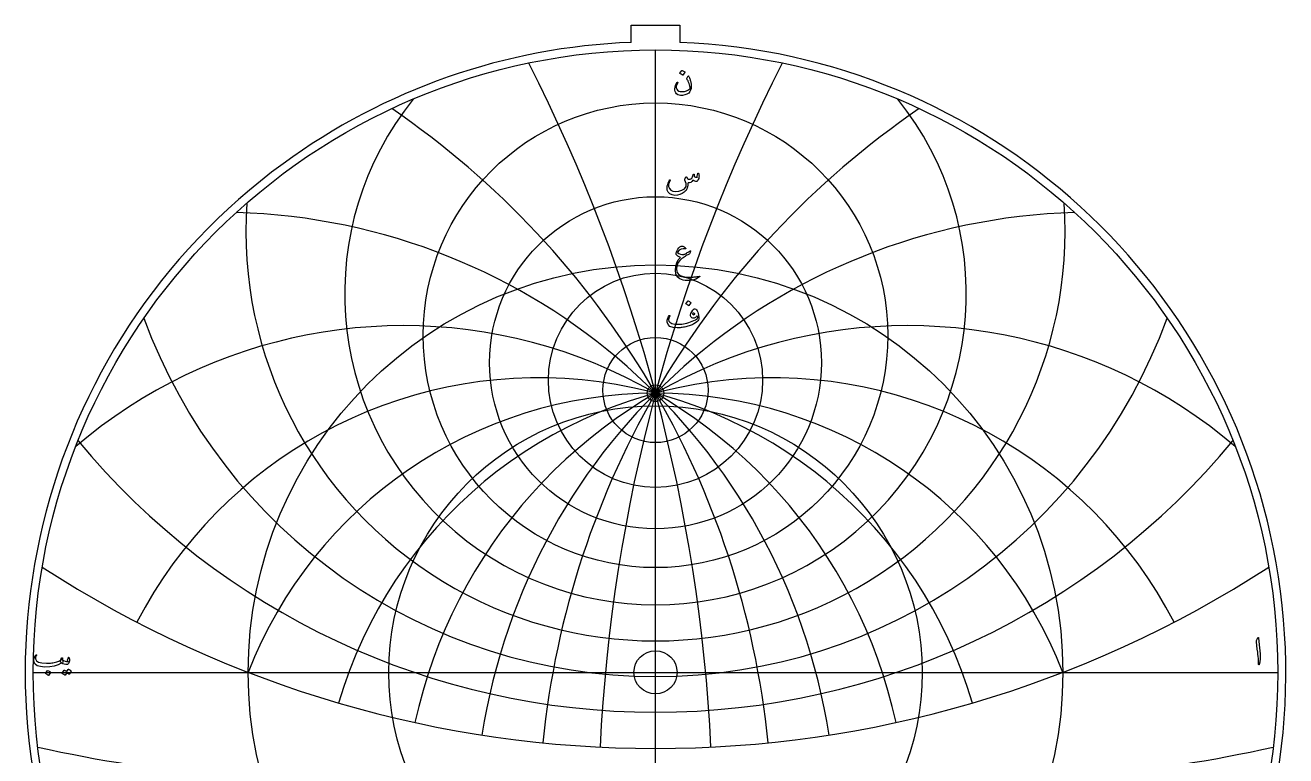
# Model space of a CAD drawing. Header units: millimetres. Extents: x -40.9 to 40.8, y -40.9 to 41.9.
# Drawn here: x -40.9 to 40.8, y -5.4 to 41.9 of the extents above; entities that cross this region are included whole.
import ezdxf

# ---------------------------------------------------------------- set-up
doc = ezdxf.new("R2010")
doc.units = ezdxf.units.MM
for name, color, linetype in [('CUT_INNER', 6, 'Continuous'), ('CUT_OUTER', 1, 'Continuous'), ('ENGRAVE', 7, 'Continuous'), ('ENGRAVE_FINE', 8, 'Continuous'), ('TEXT', 5, 'Continuous')]:
    doc.layers.add(name, color=color, linetype=linetype)

msp = doc.modelspace()

# ---------------------------------------------------------------- linework, layer by layer
at = {"layer": 'CUT_INNER'}
msp.add_circle((0, 0), 1.4, dxfattribs=at)
at = {"layer": 'CUT_OUTER'}
for points in [[(-1.575, 41.93), (1.575, 41.93), (1.575, 40.8195)], [(-1.575, 40.8195), (-1.575, 41.93)]]:
    msp.add_lwpolyline(points, dxfattribs=at)
for centre, radius, start, end in [((-0.0002, -0.0001), 40.85, 126.210603, 87.790069), ((-0.0008, 0.0016), 40.8482, 92.208545, 126.211308)]:
    msp.add_arc(centre, radius, start, end, dxfattribs=at)
at = {"layer": 'ENGRAVE'}
for points in [[(0, -40.325), (0, 40.325)], [(-40.325, 0), (40.325, 0)]]:
    msp.add_lwpolyline(points, dxfattribs=at)
for centre, radius in [((0, 0), 40.325), ((0, 21.8391), 15.0535), ((0, 20.0597), 10.7555), ((0, 0), 26.3963), ((0, 18.9237), 6.9405), ((0, 18.2894), 3.4057), ((0, 18.0852), 0.54), ((0, 0), 17.2788)]:
    msp.add_circle(centre, radius, dxfattribs=at)
for centre, radius, start, end in [((0, 24.5206), 20.1428, 141.189692, 38.810308), ((0, 28.5867), 26.5479, 176.066547, 3.933453), ((0, 35.0098), 35.2785, 199.982756, 340.017244), ((0, -10.2208), 28.306, 21.166667, 158.833333), ((0, -10.2208), 28.306, 21.166667, 158.833333), ((0, 46.0334), 48.6139, 219.655565, 320.344435), ((0, 68.1714), 73.1034, 237.065579, 302.934421), ((-21.1417, 78.902), 85.8444, 257.28669, 273.505899), ((21.1417, 78.902), 85.8444, 266.494101, 282.71331)]:
    msp.add_arc(centre, radius, start, end, dxfattribs=at)
at = {"layer": 'ENGRAVE_FINE'}
for centre, radius, start, end in [((-105.6395, -10.2208), 109.366, 2.818208, 27.028421), ((-105.6395, -10.2208), 109.366, 2.818208, 27.028421), ((105.6395, -10.2208), 109.366, 152.971579, 177.181792), ((105.6395, -10.2208), 109.366, 152.971579, 177.181792), ((-49.0274, -10.2208), 56.612, 5.732201, 55.659267), ((-49.0274, -10.2208), 56.612, 5.732201, 55.659267), ((49.0274, -10.2208), 56.612, 124.340733, 174.267799), ((49.0274, -10.2208), 56.612, 124.340733, 174.267799), ((-28.306, -10.2208), 40.0307, 8.850971, 88.379555), ((-28.306, -10.2208), 40.0307, 8.850971, 88.379555), ((28.306, -10.2208), 40.0307, 91.620445, 171.149029), ((28.306, -10.2208), 40.0307, 91.620445, 171.149029), ((-16.3425, -10.2208), 32.685, 12.313872, 130.522961), ((-16.3425, -10.2208), 32.685, 12.313872, 130.522961), ((16.3425, -10.2208), 32.685, 49.477039, 167.686128), ((16.3425, -10.2208), 32.685, 49.477039, 167.686128), ((-7.5846, -10.2208), 29.3045, 16.317831, 152.629647), ((-7.5846, -10.2208), 29.3045, 16.317831, 152.629647), ((7.5846, -10.2208), 29.3045, 27.370353, 163.682169), ((7.5846, -10.2208), 29.3045, 27.370353, 163.682169)]:
    msp.add_arc(centre, radius, start, end, dxfattribs=at)
at = {"layer": 'TEXT'}
for points in [[(2.1461, 38.6379), (2.1661, 38.5975), (2.1856, 38.5553), (2.2044, 38.5113), (2.2227, 38.4655), (2.2401, 38.4176), (2.2562, 38.3673), (2.2712, 38.3146), (2.285, 38.2595), (2.2968, 38.2046), (2.3059, 38.1502), (2.3124, 38.0962), (2.3161, 38.0427), (2.3172, 37.9895), (2.3155, 37.9364), (2.3112, 37.8835), (2.3041, 37.8308), (2.2925, 37.7754), (2.2766, 37.7242), (2.2565, 37.6772), (2.2323, 37.6344), (2.1498, 37.5369), (2.0413, 37.4625), (1.9067, 37.4112), (1.7461, 37.3829), (1.6299, 37.38), (1.5281, 37.3954), (1.4407, 37.4291), (1.3676, 37.4811), (1.3127, 37.5478), (1.2748, 37.626), (1.254, 37.7155), (1.2503, 37.8164), (1.2639, 37.9233), (1.2928, 38.026), (1.3369, 38.1245), (1.3964, 38.2188), (1.4058, 38.2296), (1.4149, 38.2355), (1.4238, 38.2367), (1.4323, 38.2331), (1.4402, 38.2257), (1.4425, 38.2152), (1.439, 38.2017), (1.4299, 38.1852), (1.3706, 38.0665), (1.3413, 37.9595), (1.3419, 37.8641), (1.3724, 37.7805), (1.4283, 37.7134), (1.5072, 37.6655), (1.6091, 37.6368), (1.7341, 37.6272), (1.8851, 37.642), (2.0197, 37.6817), (2.1378, 37.7462), (2.2395, 37.8356), (2.2416, 37.8387), (2.2431, 37.8433), (2.244, 37.8495), (2.2443, 37.8571), (2.2408, 37.9171), (2.2281, 37.987), (2.2061, 38.0668), (2.1748, 38.1565), (2.1571, 38.2016), (2.1401, 38.2436), (2.1236, 38.2825), (2.1077, 38.3182), (2.0923, 38.3506), (2.0772, 38.3796), (2.0624, 38.4051), (2.0479, 38.4272), (2.041, 38.4387), (2.0371, 38.4493), (2.0362, 38.459), (2.0383, 38.4679), (2.1101, 38.6451), (2.1169, 38.6554), (2.1251, 38.6577), (2.1348, 38.6519), (2.1461, 38.6379)], [(1.703, 38.9972), (1.706, 39.0002), (1.7101, 39.002), (1.7155, 39.0026), (1.7221, 39.002), (1.7687, 38.9831), (1.8125, 38.9601), (1.8537, 38.9328), (1.8922, 38.9014), (1.8959, 38.8966), (1.8976, 38.8918), (1.8971, 38.887), (1.8946, 38.8822), (1.782, 38.7002), (1.7778, 38.6959), (1.7724, 38.6948), (1.7658, 38.6971), (1.758, 38.7026), (1.7513, 38.7074), (1.7407, 38.7146), (1.7262, 38.7242), (1.7077, 38.7361), (1.6851, 38.7505), (1.6581, 38.7673), (1.6265, 38.7864), (1.5904, 38.808), (1.5856, 38.8116), (1.5832, 38.8152), (1.5832, 38.8188), (1.5856, 38.8224)], [(2.7329, 32.3282), (2.7371, 32.3387), (2.7425, 32.3462), (2.749, 32.3506), (2.7568, 32.3521), (2.7669, 32.3509), (2.7754, 32.3474), (2.7824, 32.3414), (2.788, 32.333), (2.8016, 32.303), (2.8113, 32.2659), (2.8172, 32.2216), (2.8191, 32.1701), (2.8139, 32.086), (2.7981, 32.006), (2.772, 31.9303), (2.7353, 31.8587), (2.7227, 31.8415), (2.7089, 31.8282), (2.694, 31.8188), (2.6778, 31.8132), (2.6193, 31.8095), (2.5562, 31.8198), (2.4887, 31.8442), (2.4167, 31.8827), (2.3561, 31.7996), (2.2844, 31.7444), (2.2016, 31.717), (2.1077, 31.7174), (2.1047, 31.6669), (2.1003, 31.6183), (2.0945, 31.5717), (2.0874, 31.527), (2.0789, 31.484), (2.0691, 31.4423), (2.058, 31.4019), (2.0455, 31.3629), (2.0164, 31.2926), (1.9772, 31.2276), (1.9278, 31.168), (1.8682, 31.1138), (1.7289, 31.021), (1.5814, 30.9558), (1.4259, 30.918), (1.2622, 30.9079), (1.078, 30.9329), (0.9323, 30.9983), (0.8253, 31.1041), (0.7569, 31.2504), (0.7476, 31.3031), (0.7461, 31.3653), (0.7524, 31.4372), (0.7665, 31.5186), (0.7891, 31.6078), (0.8209, 31.7007), (0.8621, 31.7971), (0.9126, 31.8971), (0.9166, 31.9034), (0.9215, 31.9078), (0.9274, 31.9105), (0.9341, 31.9114), (0.9408, 31.9108), (0.9467, 31.909), (0.9516, 31.906), (0.9557, 31.9019), (0.9584, 31.8957), (0.9593, 31.8893), (0.9584, 31.8825), (0.9557, 31.8755), (0.8916, 31.7424), (0.8503, 31.633), (0.8317, 31.5472), (0.8359, 31.4851), (0.8964, 31.3481), (0.9916, 31.2486), (1.1215, 31.1864), (1.2862, 31.1617), (1.5164, 31.1764), (1.7113, 31.2348), (1.8709, 31.3369), (1.9952, 31.4827), (1.9947, 31.5788), (1.979, 31.6803), (1.948, 31.7872), (1.9018, 31.8995), (1.8959, 31.9108), (1.8928, 31.921), (1.8923, 31.93), (1.8946, 31.9378), (1.9074, 31.9645), (1.9197, 31.9896), (1.9314, 32.013), (1.9425, 32.0348), (1.953, 32.0546), (1.9628, 32.0722), (1.9721, 32.0876), (1.9808, 32.1007), (1.9857, 32.1062), (1.991, 32.1084), (1.9965, 32.1074), (2.0024, 32.103), (2.0053, 32.0998), (2.0095, 32.0947), (2.0149, 32.0878), (2.0215, 32.0791), (2.029, 32.0686), (2.0371, 32.0563), (2.0458, 32.0423), (2.055, 32.0264), (2.0739, 31.9959), (2.0898, 31.9737), (2.1027, 31.9599), (2.1125, 31.9545), (2.1748, 31.9493), (2.2371, 31.9599), (2.2994, 31.9864), (2.3616, 32.0288), (2.3842, 32.0569), (2.4065, 32.103), (2.4285, 32.1671), (2.4503, 32.2492), (2.4523, 32.2569), (2.4562, 32.2635), (2.4619, 32.2689), (2.4694, 32.2731), (2.4764, 32.2758), (2.4832, 32.2767), (2.4896, 32.2758), (2.4958, 32.2731), (2.5049, 32.2581), (2.5083, 32.23), (2.5061, 32.1887), (2.4982, 32.1342), (2.5465, 32.1045), (2.5982, 32.0851), (2.6531, 32.0758), (2.7113, 32.0767), (2.7106, 32.0942), (2.7083, 32.1084), (2.7046, 32.1194), (2.6993, 32.127), (2.6934, 32.1342), (2.6898, 32.1414), (2.6886, 32.1486), (2.6898, 32.1557)], [(1.6551, 27.6071), (1.6926, 27.6173), (1.7335, 27.6167), (1.7777, 27.6053), (1.8251, 27.5832), (1.8493, 27.5687), (1.8715, 27.5541), (1.8918, 27.5394), (1.9101, 27.5245), (1.9265, 27.5096), (1.941, 27.4948), (1.9535, 27.4802), (1.964, 27.4658), (1.9711, 27.4517), (1.9682, 27.443), (1.9555, 27.4397), (1.9329, 27.4418), (1.7896, 27.4514), (1.6569, 27.4203), (1.5345, 27.3484), (1.4227, 27.2359), (1.4196, 27.2285), (1.4197, 27.2209), (1.4232, 27.213), (1.4299, 27.2047), (1.5173, 27.1392), (1.6119, 27.0957), (1.7137, 27.0745), (1.8227, 27.0754), (1.8423, 27.0793), (1.8676, 27.0886), (1.8986, 27.1032), (1.9353, 27.1233), (2.0021, 27.164), (2.061, 27.1999), (2.1122, 27.2311), (2.1556, 27.2574), (2.1913, 27.279), (2.2191, 27.2957), (2.2392, 27.3077), (2.2515, 27.3149), (2.269, 27.3204), (2.2784, 27.3155), (2.2797, 27.3001), (2.273, 27.2742), (2.2471, 27.2062), (2.2245, 27.1556), (2.2052, 27.1224), (2.1892, 27.1065), (2.1399, 27.0831), (2.0877, 27.0559), (2.0327, 27.025), (1.9748, 26.9904), (1.9141, 26.952), (1.8506, 26.9098), (1.7842, 26.8639), (1.7149, 26.8143), (1.576, 26.6911), (1.4706, 26.5467), (1.3988, 26.3809), (1.3605, 26.194), (1.3587, 26.0922), (1.3748, 25.9976), (1.409, 25.9101), (1.461, 25.8299), (1.5911, 25.7224), (1.7826, 25.6491), (2.0354, 25.6098), (2.3497, 25.6048), (2.3982, 25.6077), (2.4505, 25.6119), (2.5066, 25.6173), (2.5664, 25.6239), (2.6298, 25.6318), (2.6967, 25.6413), (2.7669, 25.6522), (2.8407, 25.6646), (2.8534, 25.666), (2.8628, 25.6652), (2.869, 25.6624), (2.8718, 25.6574), (2.86, 25.6332), (2.8125, 25.5964), (2.7294, 25.547), (2.6107, 25.485), (2.5386, 25.451), (2.4754, 25.4257), (2.4212, 25.4091), (2.376, 25.4012), (2.2077, 25.3886), (2.055, 25.3868), (1.9179, 25.3958), (1.7964, 25.4155), (1.567, 25.501), (1.406, 25.6377), (1.3131, 25.8256), (1.2886, 26.0646), (1.3158, 26.3157), (1.3784, 26.5371), (1.4763, 26.7288), (1.6095, 26.891), (1.523, 26.9296), (1.4527, 26.9688), (1.3985, 27.0086), (1.3605, 27.049), (1.3501, 27.0654), (1.3431, 27.0832), (1.3393, 27.1025), (1.3389, 27.1233), (1.3471, 27.1793), (1.3599, 27.2323), (1.3771, 27.2823), (1.3988, 27.3293), (1.4561, 27.4239), (1.5179, 27.5017), (1.5842, 27.5628), (1.6551, 27.6071)], [(2.0874, 24.0583), (2.0904, 24.0613), (2.0946, 24.0631), (2.1, 24.0637), (2.1065, 24.0631), (2.1531, 24.0442), (2.197, 24.0211), (2.2381, 23.9939), (2.2766, 23.9625), (2.2803, 23.9577), (2.282, 23.9529), (2.2815, 23.9481), (2.279, 23.9433), (2.1664, 23.7613), (2.1622, 23.7569), (2.1568, 23.7559), (2.1503, 23.7581), (2.1425, 23.7637), (2.1357, 23.7685), (2.1251, 23.7756), (2.1106, 23.7852), (2.0922, 23.7972), (2.0696, 23.8116), (2.0425, 23.8283), (2.0109, 23.8475), (1.9748, 23.8691), (1.97, 23.8726), (1.9676, 23.8762), (1.9676, 23.8798), (1.97, 23.8834)], [(2.5113, 23.5457), (2.5591, 23.5491), (2.6065, 23.5307), (2.6537, 23.4905), (2.7005, 23.4283), (2.7423, 23.3475), (2.7742, 23.2511), (2.7962, 23.1391), (2.8083, 23.0116), (2.8097, 22.9653), (2.8065, 22.9224), (2.7989, 22.8827), (2.7868, 22.8463), (2.744, 22.7737), (2.6802, 22.7044), (2.5955, 22.6384), (2.4898, 22.5757), (2.4301, 22.5465), (2.3685, 22.5191), (2.305, 22.4933), (2.2395, 22.4691), (2.1719, 22.4465), (2.1021, 22.4257), (2.03, 22.4064), (1.9556, 22.3888), (1.881, 22.373), (1.808, 22.3592), (1.7367, 22.3473), (1.667, 22.3373), (1.5988, 22.3295), (1.532, 22.3239), (1.4665, 22.3205), (1.4024, 22.3194), (1.1349, 22.3411), (0.9383, 22.411), (0.8127, 22.5291), (0.7581, 22.6954), (0.7564, 22.734), (0.7587, 22.7781), (0.7648, 22.8275), (0.7748, 22.8822), (0.7912, 22.9424), (0.8138, 23.0008), (0.8426, 23.0574), (0.8778, 23.1122), (0.8831, 23.1185), (0.8892, 23.123), (0.8962, 23.1257), (0.9042, 23.1266), (0.9118, 23.1255), (0.9179, 23.1224), (0.9226, 23.1171), (0.9257, 23.1098), (0.9272, 23.1017), (0.9269, 23.0942), (0.9248, 23.0873), (0.9209, 23.081), (0.8563, 22.9538), (0.8347, 22.8451), (0.8563, 22.755), (0.9209, 22.6834), (1.0636, 22.6089), (1.2425, 22.5649), (1.4576, 22.5514), (1.7089, 22.5685), (1.8192, 22.5843), (1.9296, 22.6056), (2.0402, 22.6322), (2.1509, 22.6643), (2.2616, 22.7017), (2.3721, 22.7445), (2.4825, 22.7927), (2.5928, 22.8463), (2.6514, 22.88), (2.6958, 22.9164), (2.7257, 22.9554), (2.7413, 22.9972), (2.7329, 23.026), (2.7197, 23.0523), (2.7017, 23.0763), (2.679, 23.0978), (2.6763, 23.0989), (2.673, 23.0972), (2.6691, 23.0929), (2.6646, 23.0858), (2.6302, 23.0304), (2.5916, 22.9888), (2.5488, 22.961), (2.5017, 22.9469), (2.4158, 22.9457), (2.3497, 22.9709), (2.3032, 23.0224), (2.2766, 23.1002), (2.277, 23.1689), (2.3, 23.2529), (2.3453, 23.3521), (2.4131, 23.4667), (2.4345, 23.495), (2.458, 23.5176), (2.4836, 23.5345), (2.5113, 23.5457)], [(2.5377, 23.208), (2.5465, 23.2188), (2.5491, 23.2295), (2.5453, 23.2403), (2.5353, 23.2511), (2.4946, 23.2771), (2.4586, 23.2834), (2.4275, 23.27), (2.4011, 23.2367), (2.3977, 23.2265), (2.397, 23.2176), (2.3989, 23.2098), (2.4035, 23.2032), (2.4371, 23.1819), (2.4706, 23.1757), (2.5041, 23.1843), (2.5377, 23.208)], [(39.0226, 2.2055), (39.0471, 2.2527), (39.0667, 2.2694), (39.0816, 2.2553), (39.0916, 2.2106), (39.1504, 1.5847), (39.1853, 1.2005), (39.1932, 0.8936), (39.1739, 0.664), (39.1274, 0.5116), (39.1189, 0.4992), (39.1114, 0.4925), (39.1049, 0.4915), (39.0993, 0.4963), (39.0948, 0.5038), (39.0916, 0.5135), (39.0897, 0.5255), (39.0891, 0.5397), (39.0891, 0.6504), (39.084, 0.7677), (39.0737, 0.8918), (39.0584, 1.0226), (39.0551, 1.0568), (39.045, 1.1491), (39.0282, 1.2995), (39.0048, 1.508), (38.9485, 1.9704), (38.9473, 1.995), (38.9485, 2.0177), (38.9524, 2.0385), (38.9588, 2.0573)], [(-38.4478, 0.831), (-38.4453, 0.8297), (-38.443, 0.8284), (-38.4409, 0.8271), (-38.4389, 0.8259), (-38.4369, 0.8244), (-38.4347, 0.8227), (-38.4324, 0.8206), (-38.4299, 0.8182), (-38.4093, 0.7939), (-38.4012, 0.7594), (-38.4055, 0.7147), (-38.4223, 0.6598), (-38.4377, 0.6264), (-38.4535, 0.6055), (-38.4697, 0.5971), (-38.4861, 0.601), (-38.4944, 0.605), (-38.5015, 0.6068), (-38.5072, 0.6063), (-38.5117, 0.6036), (-38.7212, 0.489), (-38.9715, 0.4082), (-39.2628, 0.3612), (-39.5949, 0.3481), (-39.8635, 0.3711), (-40.0663, 0.4324), (-40.2033, 0.5321), (-40.2745, 0.67), (-40.2855, 0.7352), (-40.2879, 0.8003), (-40.2817, 0.8655), (-40.2668, 0.9306), (-40.2466, 0.9883), (-40.2215, 1.0411), (-40.1916, 1.0892), (-40.157, 1.1325), (-40.1504, 1.1379), (-40.1436, 1.1414), (-40.1364, 1.143), (-40.1289, 1.1427), (-40.1219, 1.1396), (-40.1161, 1.1356), (-40.1116, 1.1307), (-40.1084, 1.1248), (-40.107, 1.119), (-40.1078, 1.112), (-40.1108, 1.1037), (-40.1161, 1.0941), (-40.1532, 1.0398), (-40.1774, 0.9868), (-40.1889, 0.9351), (-40.1876, 0.8846), (-40.127, 0.7582), (-39.9858, 0.6675), (-39.7642, 0.6125), (-39.4621, 0.5934), (-39.3791, 0.5947), (-39.2963, 0.5985), (-39.2137, 0.6049), (-39.1312, 0.6138), (-39.0494, 0.6253), (-38.9687, 0.6394), (-38.8891, 0.656), (-38.8106, 0.6751), (-38.7344, 0.6969), (-38.672, 0.7186), (-38.6233, 0.7403), (-38.5883, 0.762), (-38.5748, 0.7735), (-38.5624, 0.7875), (-38.5512, 0.8042), (-38.5411, 0.8233), (-38.5315, 0.8447), (-38.5222, 0.868), (-38.513, 0.8933), (-38.504, 0.9204), (-38.5005, 0.9287), (-38.4951, 0.9357), (-38.4877, 0.9415), (-38.4785, 0.9459), (-38.4686, 0.9483), (-38.4593, 0.9479), (-38.4507, 0.9445), (-38.4427, 0.9383), (-38.4363, 0.9297), (-38.4325, 0.9191), (-38.4312, 0.9067), (-38.4325, 0.8923)], [(-38.5244, 0.6266), (-38.5522, 0.6529), (-38.5666, 0.686), (-38.5676, 0.7258), (-38.5551, 0.7722), (-38.5281, 0.8139), (-38.5034, 0.8393), (-38.4809, 0.8484), (-38.4606, 0.8412), (-38.3648, 0.7778), (-38.269, 0.7333), (-38.1732, 0.7076), (-38.0773, 0.7007), (-38.074, 0.7013), (-38.0716, 0.7032), (-38.0702, 0.7064), (-38.0697, 0.7109), (-38.0721, 0.7194), (-38.0793, 0.732), (-38.0912, 0.7487), (-38.108, 0.7697), (-38.1112, 0.7761), (-38.1131, 0.7824), (-38.1138, 0.7888), (-38.1131, 0.7952), (-38.0518, 0.9715), (-38.0489, 0.9782), (-38.0454, 0.983), (-38.0413, 0.9859), (-38.0365, 0.9868), (-38.0317, 0.986), (-38.0275, 0.9836), (-38.024, 0.9796), (-38.0211, 0.9741), (-38.002, 0.9167), (-37.9905, 0.8597), (-37.9867, 0.803), (-37.9905, 0.7467), (-38.0029, 0.6766), (-38.0199, 0.6196), (-38.0413, 0.5757), (-38.0671, 0.5448), (-38.0868, 0.5279), (-38.1048, 0.5155), (-38.1213, 0.5075), (-38.1361, 0.504), (-38.2217, 0.502), (-38.3149, 0.5218), (-38.4159, 0.5634), (-38.5244, 0.6266)], [(-39.4161, 0.1207), (-39.4129, 0.1239), (-39.4084, 0.1258), (-39.4027, 0.1265), (-39.3956, 0.1258), (-39.346, 0.1057), (-39.2992, 0.0811), (-39.2553, 0.0521), (-39.2143, 0.0185), (-39.2103, 0.0134), (-39.2085, 0.0083), (-39.209, 0.0032), (-39.2117, -0.0019), (-39.3318, -0.1961), (-39.3362, -0.2007), (-39.342, -0.2018), (-39.349, -0.1994), (-39.3573, -0.1935), (-39.3645, -0.1884), (-39.3758, -0.1807), (-39.3913, -0.1705), (-39.411, -0.1577), (-39.4351, -0.1424), (-39.464, -0.1245), (-39.4977, -0.1041), (-39.5362, -0.0811), (-39.5413, -0.0773), (-39.5438, -0.0734), (-39.5438, -0.0696), (-39.5413, -0.0658)], [(-38.0697, 0.1923), (-38.0665, 0.1955), (-38.062, 0.1974), (-38.0563, 0.198), (-38.0492, 0.1974), (-38.0241, 0.188), (-37.9997, 0.1776), (-37.9762, 0.1662), (-37.9534, 0.1539), (-37.9313, 0.1405), (-37.9097, 0.1258), (-37.8885, 0.1099), (-37.8679, 0.0926), (-37.8639, 0.0874), (-37.8621, 0.0818), (-37.8626, 0.0759), (-37.8653, 0.0696), (-37.9879, -0.1245), (-37.9913, -0.1271), (-37.9962, -0.1271), (-38.0028, -0.1245), (-38.0109, -0.1194), (-38.0165, -0.1147), (-38.0256, -0.1082), (-38.0382, -0.1), (-38.0544, -0.09), (-38.0742, -0.0781), (-38.0978, -0.0642), (-38.1253, -0.0481), (-38.1565, -0.03), (-38.2536, -0.1807), (-38.2581, -0.1854), (-38.2639, -0.1865), (-38.2709, -0.1841), (-38.2792, -0.1782), (-38.2864, -0.1731), (-38.2977, -0.1654), (-38.3132, -0.1552), (-38.3328, -0.1424), (-38.3569, -0.1271), (-38.3858, -0.1092), (-38.4195, -0.0888), (-38.458, -0.0658), (-38.462, -0.0619), (-38.4638, -0.0581), (-38.4633, -0.0543), (-38.4606, -0.0504), (-38.3354, 0.1361), (-38.3322, 0.1393), (-38.3277, 0.1412), (-38.322, 0.1418), (-38.3149, 0.1412), (-38.2936, 0.1342), (-38.2728, 0.1262), (-38.2527, 0.117), (-38.2332, 0.1067), (-38.2144, 0.0954), (-38.1961, 0.0834), (-38.1786, 0.0705), (-38.1617, 0.0569)]]:
    msp.add_lwpolyline(points, close=True, dxfattribs=at)

doc.saveas('drawing.dxf')
